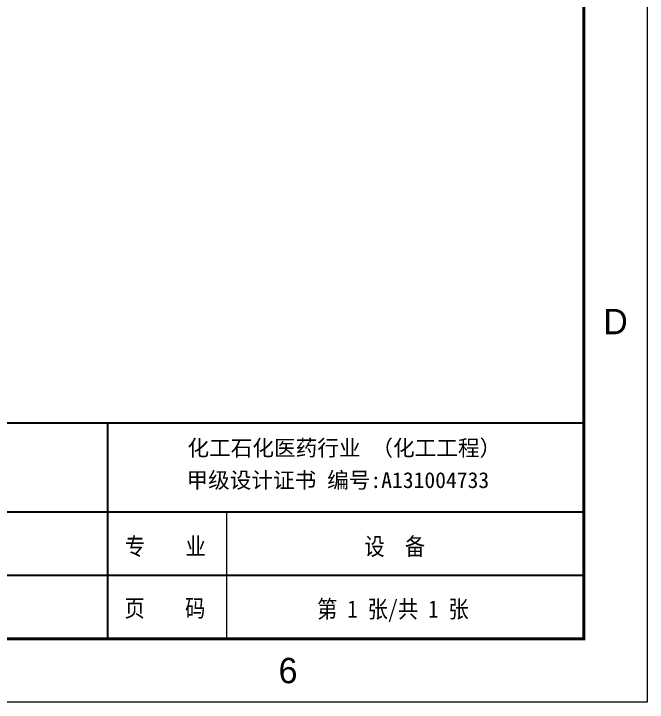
# Model space of a CAD drawing. Extents: x 148 to 221443, y -36682 to 6758.
# Drawn here: x 37851 to 39847, y -22217 to -20047 of the extents above; entities that cross this region are included whole.
import ezdxf
from ezdxf.enums import TextEntityAlignment as Align

# ---------------------------------------------------------------- set-up
doc = ezdxf.new("R2010")
doc.units = 0
doc.header["$LTSCALE"] = 10
doc.header["$MEASUREMENT"] = 0
doc.layers.add('2（细实线）', color=3, linetype='Continuous', lineweight=20)
doc.layers.add('图框层', color=7, linetype='Continuous', lineweight=15)
doc.styles.add('HZ', font='ROMS.SHX', dxfattribs={"width": 0.75, "bigfont": 'GBCBIG.SHX'})
doc.styles.add('tkhz2', font='')
doc.styles.add('公司名', font='simhei.ttf')
doc.styles.get('tkhz2').set_extended_font_data('SimSun')

# ---------------------------------------------------------------- blocks, each defined once
blk = doc.blocks.new('a2')
at = {"layer": '图框层', "ltscale": 10}
blk.add_lwpolyline([(15311.09, 10126.74), (15905.09, 10126.74), (15905.09, 9706.74), (15311.09, 9706.74)], close=True, dxfattribs=at)
at = {"layer": '图框层', "ltscale": 10, "const_width": 0.5}
blk.add_lwpolyline([(15336.09, 10116.74), (15895.09, 10116.74), (15895.09, 9716.74), (15336.09, 9716.74)], close=True, dxfattribs=at)
at = {"style": 'HZ'}
for s, p in [('D', (15900.09, 9766.74)), ('6', (15848.5, 9711.74))]:
    blk.add_text(s, height=4, dxfattribs=at).set_placement(p, align=Align.MIDDLE)

msp = doc.modelspace()

# ---------------------------------------------------------------- linework, layer by layer
at = {"layer": '图框层'}
msp.add_line((38522.3862, -22017.1167), (38522.3862, -21617.1167), dxfattribs=at)
at = {"layer": '图框层', "const_width": 6}
msp.add_lwpolyline([(36047.3862, -22017.1167), (39647.3862, -22017.1167), (39647.3862, -21337.1167), (36047.3862, -21337.1167)], close=True, dxfattribs=at)
for points in [[(38147.3862, -21337.1167), (38147.3862, -21617.1167)], [(36047.3862, -21617.1167), (39647.3862, -21617.1167)], [(38147.3862, -21617.1167), (39647.3862, -21617.1167)], [(38147.3862, -21617.1167), (38147.3862, -22017.1167)], [(36047.3862, -21817.1167), (39647.3862, -21817.1167)]]:
    msp.add_lwpolyline(points, dxfattribs=at)

# ---------------------------------------------------------------- block references
at = {"layer": '2（细实线）', "xscale": 20, "yscale": 20, "zscale": 20}
msp.add_blockref('a2', (-278254.3409, -216351.9598), dxfattribs=at)

# ---------------------------------------------------------------- texts
at = {"layer": '图框层', "ltscale": 10, "style": '公司名'}
for s, p in [('化工石化医药行业 （化工工程）', (38398.6248, -21440.4542)), ('甲级设计证书 编号:A131004733', (38395.5793, -21541.9312))]:
    msp.add_text(s, height=50, dxfattribs=at).set_placement(p)
at = {"layer": '图框层', "style": 'tkhz2', "width": 0.85}
for s, p in [('专    业', (38329.2007, -21753.4647)), ('设  备', (39051.9061, -21753.4647)), ('页    码', (38327.7617, -21947.9816)), ('第 1 张/共 1 张', (39046.0263, -21950.9234))]:
    msp.add_text(s, height=55, dxfattribs=at).set_placement(p, align=Align.CENTER)

doc.saveas('drawing.dxf')
